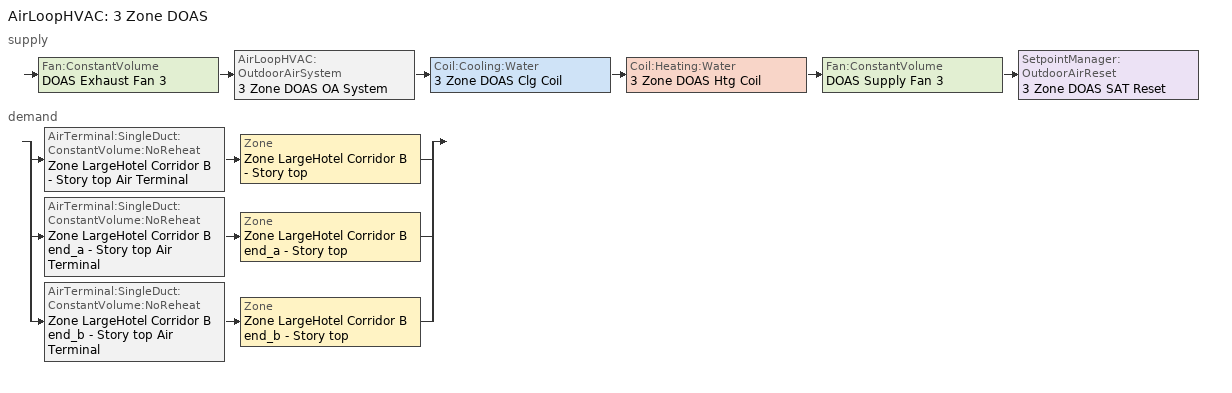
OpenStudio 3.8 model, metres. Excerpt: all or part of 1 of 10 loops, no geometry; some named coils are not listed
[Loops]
AirLoopHVAC '3 Zone DOAS'
 supply: Fan:ConstantVolume 'DOAS Exhaust Fan 3' > AirLoopHVAC:OutdoorAirSystem '3 Zone DOAS OA System' > Coil:Cooling:Water '3 Zone DOAS Clg Coil' > Coil:Heating:Water '3 Zone DOAS Htg Coil' > Fan:ConstantVolume 'DOAS Supply Fan 3' > SetpointManager:OutdoorAirReset '3 Zone DOAS SAT Reset'
 demand: split
  | AirTerminal:SingleDuct:ConstantVolume:NoReheat 'Zone LargeHotel Corridor B  - Story top Air Terminal' > Zone 'Zone LargeHotel Corridor B  - Story top'
  | AirTerminal:SingleDuct:ConstantVolume:NoReheat 'Zone LargeHotel Corridor B end_a - Story top Air Terminal' > Zone 'Zone LargeHotel Corridor B end_a - Story top'
  | AirTerminal:SingleDuct:ConstantVolume:NoReheat 'Zone LargeHotel Corridor B end_b - Story top Air Terminal' > Zone 'Zone LargeHotel Corridor B end_b - Story top'
[Sizing:Zone] Zone Cooling Design Supply Air Temperature Input Method=SupplyAirTemperature; Zone Cooling Design Supply Air Temperature {C}=12.7778; Zone Cooling Design Supply Air Temperature Difference {deltaC}=11.11; Zone Heating Design Supply Air Temperature Input Method=SupplyAirTemperature; Zone Heating Design Supply Air Temperature {C}=40; Zone Heating Design Supply Air Temperature Difference {deltaC}=11.11; Zone Cooling Design Supply Air Humidity Ratio {kg-H2O/kg-air}=0.0085; Zone Heating Design Supply Air Humidity Ratio {kg-H2O/kg-air}=0.008; Cooling Design Air Flow Method=DesignDay; Heating Design Air Flow Method=DesignDay; Account for Dedicated Outdoor Air System=Yes; Dedicated Outdoor Air System Control Strategy=NeutralSupplyAir; Dedicated Outdoor Air Low Setpoint Temperature for Design {C}=15.556; Dedicated Outdoor Air High Setpoint Temperature for Design {C}=21.111; Zone Load Sizing Method=Sensible Load Only No Latent Load; Zone Latent Cooling Design Supply Air Humidity Ratio Input Method=HumidityRatioDifference; Zone Cooling Design Supply Air Humidity Ratio Difference {kgWater/kgDryAir}=0.005; Zone Latent Heating Design Supply Air Humidity Ratio Input Method=HumidityRatioDifference; Zone Humidification Design Supply Air Humidity Ratio Difference {kgWater/kgDryAir}=0.005
Zone LargeHotel Corridor B end_a - Story top; Zone LargeHotel Corridor B  - Story top; Zone LargeHotel Corridor B end_b - Story top
[Zone equipment]
Zone LargeHotel Corridor B end_a - Story top: Zone LargeHotel Corridor B end_a - Story top Air Terminal, Zone LargeHotel Corridor B end_a - Story top FCU
Zone LargeHotel Corridor B  - Story top: Zone LargeHotel Corridor B  - Story top Air Terminal, Zone LargeHotel Corridor B  - Story top FCU
Zone LargeHotel Corridor B end_b - Story top: Zone LargeHotel Corridor B end_b - Story top Air Terminal, Zone LargeHotel Corridor B end_b - Story top FCU
[AirLoopHVAC]
3 Zone DOAS: Availability Schedule=3 Zone DOAS Occ Sch; Design Supply Air Flow Rate {m3/s}=1.05309; Design Return Air Flow Fraction of Supply Air Flow=1
[Sizing:System]
3 Zone DOAS: Type of Load to Size On=VentilationRequirement; Design Outdoor Air Flow Rate {m3/s}=1.05309; Central Heating Maximum System Air Flow Ratio=1; Preheat Design Temperature {C}=7; Preheat Design Humidity Ratio {kg-H2O/kg-Air}=0.008; Precool Design Temperature {C}=12.8; Precool Design Humidity Ratio {kg-H2O/kg-Air}=0.008; Central Cooling Design Supply Air Temperature {C}=15.5556; Central Heating Design Supply Air Temperature {C}=21.1111; Sizing Option=Coincident; 100% Outdoor Air in Cooling=Yes; 100% Outdoor Air in Heating=Yes; Central Cooling Design Supply Air Humidity Ratio {kg-H2O/kg-Air}=0.0085; System Outdoor Air Method=ZoneSum; Zone Maximum Outdoor Air Fraction=1; Cooling Supply Air Flow Rate Per Floor Area {m3/s-m2}=0.00996765; Cooling Fraction of Autosized Cooling Supply Air Flow Rate=1; Cooling Supply Air Flow Rate Per Unit Cooling Capacity {m3/s-W}=3.94755e-05; Heating Supply Air Flow Rate Per Floor Area {m3/s-m2}=0.00996765; Heating Fraction of Autosized Heating Supply Air Flow Rate=1; Heating Fraction of Autosized Cooling Supply Air Flow Rate=1; Heating Supply Air Flow Rate Per Unit Heating Capacity {m3/s-W}=3.15882e-05; Cooling Design Capacity Method=CoolingDesignCapacity; Cooling Design Capacity {W}=23632.24; Cooling Design Capacity Per Floor Area {W/m2}=234.7; Fraction of Autosized Cooling Design Capacity=1; Heating Design Capacity Method=HeatingDesignCapacity; Heating Design Capacity {W}=49382.8; Heating Design Capacity Per Floor Area {W/m2}=157; Fraction of Autosized Heating Design Capacity=1; Central Cooling Capacity Control Method=OnOff; Occupant Diversity=1
[Fan:ConstantVolume] Availability Schedule=Always On Discrete; Fan Total Efficiency=0.546; Pressure Rise {Pa}=622.722; Maximum Flow Rate {m3/s}=1.05309; Motor Efficiency=0.84; Motor In Airstream Fraction=1
DOAS Supply Fan 3; DOAS Exhaust Fan 3
[Controller:OutdoorAir]
3 Zone DOAS Outdoor Air Controller: Minimum Outdoor Air Flow Rate {m3/s}=1.05309; Maximum Outdoor Air Flow Rate {m3/s}=1.05309; Economizer Control Type=FixedDryBulb; Economizer Control Action Type=ModulateFlow; Economizer Maximum Limit Dry-Bulb Temperature {C}=12.7778; Lockout Type=LockoutWithHeating; Minimum Limit Type=FixedMinimum; Minimum Outdoor Air Schedule=3 Zone DOAS Occ Sch; Minimum Fraction of Outdoor Air Schedule=Always On Discrete; Controller Mechanical Ventilation=3 Zone DOAS Mechanical Ventilation Controller; High Humidity Control=No; Heat Recovery Bypass Control Type=BypassWhenWithinEconomizerLimits; Economizer Operation Staging=InterlockedWithMechanicalCooling
[Controller:MechanicalVentilation]
3 Zone DOAS Mechanical Ventilation Controller: Availability Schedule=Always On Discrete; System Outdoor Air Method=ZoneSum
[AirLoopHVAC:OutdoorAirSystem]
3 Zone DOAS OA System: Controller=3 Zone DOAS Outdoor Air Controller
[SetpointManager:OutdoorAirReset]
3 Zone DOAS SAT Reset: Control Variable=Temperature; Setpoint at Outdoor Low Temperature {C}=21.1111; Outdoor Low Temperature {C}=12.7778; Setpoint at Outdoor High Temperature {C}=15.5556; Outdoor High Temperature {C}=21.1111; Setpoint Node or NodeList=3 Zone DOAS Supply Outlet Node
[AirTerminal:SingleDuct:ConstantVolume:NoReheat] Availability Schedule=Always On Discrete
Name | Maximum Air Flow Rate {m3/s}
Zone LargeHotel Corridor B  - Story top Air Terminal | 0.971514
Zone LargeHotel Corridor B end_a - Story top Air Terminal; Zone LargeHotel Corridor B end_b - Story top Air Terminal | 0.0407858
[Schedule:Ruleset]
3 Zone DOAS Occ Sch: Default Day Schedule=3 Zone DOAS Occ Sch Default; Summer Design Day Schedule=3 Zone DOAS Occ Sch Summer Design Day; Winter Design Day Schedule=3 Zone DOAS Occ Sch Winter Design Day
[Schedule:Day]
3 Zone DOAS Occ Sch Default: 1, 0, 1, 8, 0, 0, 24, 0, 1
3 Zone DOAS Occ Sch Winter Design Day; 3 Zone DOAS Occ Sch Summer Design Day: 24, 0, 1
Schedule Day 69; Schedule Day 70: 6, 0, 0, 16, 0, 1, 24, 0, 0
[Schedule:Rule] Schedule Ruleset=3 Zone DOAS Occ Sch; Date Specification Type=DateRange; Start Month=1; End Month=12
Name | Rule Order | Day Schedule | Apply Saturday | Start Day | End Day | Apply Sunday
Schedule Rule 62 | 1 | Schedule Day 69 | Yes | 6 | 29
Schedule Rule 63 | 0 | Schedule Day 70 |  | 7 | 30 | Yes
[Schedule:Constant]
Always On Discrete: Value=1
